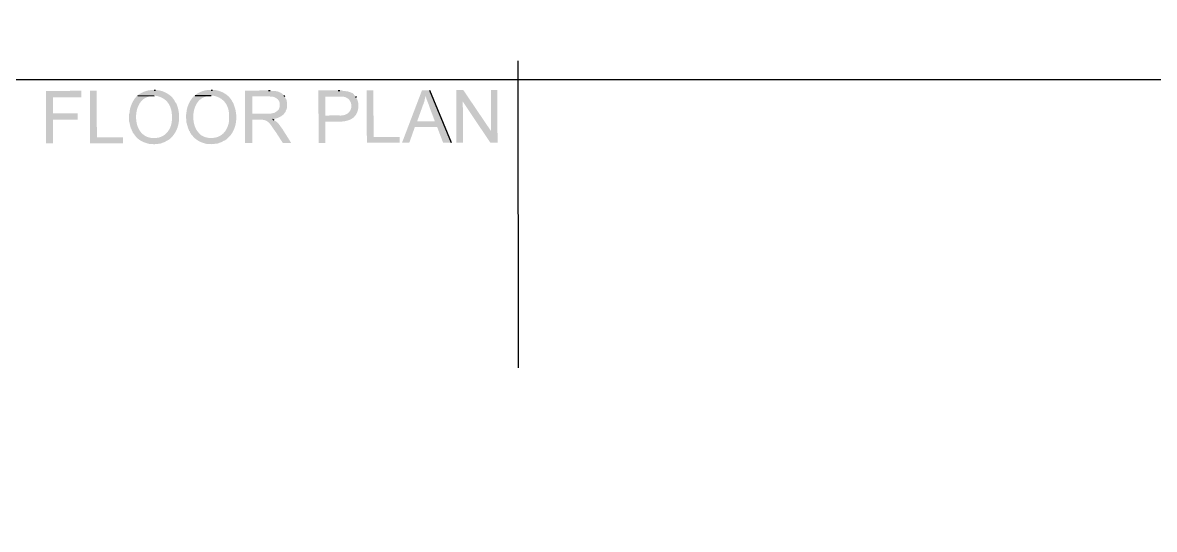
# Model space of a CAD drawing. Header units: inches. Extents: x 6322 to 85903, y -36042 to 7673.
# Drawn here: x 61638.7 to 61982.7, y 5313 to 5467.1 of the extents above; entities that cross this region are included whole.
import ezdxf

# ---------------------------------------------------------------- set-up
doc = ezdxf.new("R2010")
doc.units = ezdxf.units.IN
doc.header["$LTSCALE"] = 10
doc.linetypes.add('Amconstr', pattern=[9999, 9999, 0])
doc.layers.add('FOOTPATH', color=1, linetype='Continuous')

# ---------------------------------------------------------------- blocks, each defined once
blk = doc.blocks.new('pdf plan')
at = {"true_color": 0x000007}
for points in [[(303.256, 333.826), (301.155, 333.826), (301.155, 330.717), (301.569, 330.717), (301.569, 332.123), (303.024, 332.123), (303.024, 332.487), (301.569, 332.487), (301.569, 333.446), (303.256, 333.446)], [(304.165, 333.826), (303.768, 333.826), (303.768, 330.717), (305.72, 330.717), (305.72, 331.064), (304.165, 331.064)], [(306.597, 333.545), (306.531, 333.512), (306.498, 333.446), (306.448, 333.413), (306.448, 333.413), (306.425, 333.379), (306.403, 333.346), (306.381, 333.312), (306.36, 333.278), (306.339, 333.243), (306.319, 333.208), (306.3, 333.172), (306.281, 333.136), (306.262, 333.1), (306.245, 333.064), (306.228, 333.026), (306.212, 332.989), (306.197, 332.951), (306.183, 332.913), (306.17, 332.874), (306.158, 332.834), (306.146, 332.795), (306.136, 332.755), (306.127, 332.714), (306.119, 332.673), (306.113, 332.631), (306.107, 332.589), (306.103, 332.546), (306.101, 332.503), (306.101, 332.503), (306.067, 332.42), (306.067, 332.023), (306.101, 331.941), (306.134, 331.775), (306.183, 331.593), (306.216, 331.544), (306.249, 331.445), (306.266, 331.428), (306.299, 331.345), (306.349, 331.279), (306.398, 331.213), (306.448, 331.147), (306.448, 331.147), (306.473, 331.114), (306.5, 331.083), (306.528, 331.053), (306.558, 331.024), (306.588, 330.996), (306.619, 330.969), (306.652, 330.944), (306.686, 330.92), (306.72, 330.896), (306.755, 330.874), (306.791, 330.853), (306.828, 330.833), (306.866, 330.813), (306.904, 330.795), (306.943, 330.778), (306.982, 330.762), (307.022, 330.747), (307.062, 330.733), (307.102, 330.72), (307.143, 330.707), (307.184, 330.696), (307.225, 330.685), (307.267, 330.676), (307.308, 330.667), (307.308, 330.667), (307.473, 330.667), (307.556, 330.651), (307.573, 330.651), (307.655, 330.667), (307.738, 330.667), (307.837, 330.684), (307.92, 330.684), (308.003, 330.717), (308.085, 330.75), (308.151, 330.766), (308.234, 330.816), (308.317, 330.866), (308.333, 330.866), (308.466, 330.948), (308.532, 331.014), (307.556, 331.014), (307.556, 331.014), (307.527, 331.015), (307.497, 331.016), (307.467, 331.018), (307.436, 331.021), (307.405, 331.025), (307.373, 331.03), (307.341, 331.036), (307.31, 331.043), (307.278, 331.05), (307.247, 331.059), (307.215, 331.068), (307.184, 331.079), (307.153, 331.09), (307.123, 331.102), (307.093, 331.115), (307.064, 331.13), (307.035, 331.145), (307.007, 331.161), (306.98, 331.178), (306.954, 331.196), (306.929, 331.215), (306.905, 331.236), (306.883, 331.257), (306.861, 331.279), (306.861, 331.279), (306.795, 331.329), (306.795, 331.345), (306.795, 331.345), (306.732, 331.421), (306.677, 331.505), (306.628, 331.598), (306.586, 331.699), (306.551, 331.805), (306.524, 331.916), (306.505, 332.032), (306.493, 332.15), (306.489, 332.269), (306.494, 332.389), (306.506, 332.509), (306.526, 332.627), (306.556, 332.742), (306.593, 332.854), (306.64, 332.96), (306.695, 333.061), (306.759, 333.154), (306.832, 333.239), (306.915, 333.314), (307.007, 333.379), (307.109, 333.432), (307.221, 333.473), (307.342, 333.5), (307.473, 333.512), (307.473, 333.512), (307.556, 333.529)], [(307.556, 333.859), (307.473, 333.859), (307.473, 333.859), (307.436, 333.861), (307.4, 333.861), (307.363, 333.86), (307.327, 333.857), (307.291, 333.853), (307.256, 333.848), (307.221, 333.842), (307.186, 333.835), (307.152, 333.827), (307.117, 333.818), (307.083, 333.808), (307.05, 333.797), (307.016, 333.786), (306.983, 333.773), (306.95, 333.76), (306.917, 333.745), (306.885, 333.731), (306.852, 333.715), (306.82, 333.699), (306.788, 333.682), (306.757, 333.665), (306.725, 333.648), (306.694, 333.63), (306.663, 333.611), (306.663, 333.611), (306.597, 333.545), (307.556, 333.529), (307.639, 333.529), (307.639, 333.529), (307.716, 333.514), (307.79, 333.497), (307.86, 333.475), (307.928, 333.451), (307.993, 333.423), (308.054, 333.392), (308.112, 333.357), (308.167, 333.32), (308.219, 333.279), (308.268, 333.236), (308.314, 333.189), (308.356, 333.14), (308.395, 333.088), (308.431, 333.033), (308.464, 332.976), (308.494, 332.916), (308.52, 332.854), (308.544, 332.789), (308.563, 332.722), (308.58, 332.653), (308.594, 332.581), (308.604, 332.507), (308.611, 332.432), (308.615, 332.354), (308.615, 332.354), (308.615, 332.189), (308.615, 332.189), (308.615, 332.121), (308.612, 332.053), (308.605, 331.985), (308.594, 331.918), (308.581, 331.852), (308.563, 331.787), (308.543, 331.723), (308.519, 331.661), (308.492, 331.6), (308.462, 331.541), (308.428, 331.484), (308.391, 331.43), (308.352, 331.378), (308.309, 331.329), (308.263, 331.282), (308.214, 331.239), (308.162, 331.199), (308.108, 331.163), (308.05, 331.13), (307.99, 331.102), (307.927, 331.077), (307.861, 331.057), (307.793, 331.042), (307.721, 331.031), (307.721, 331.031), (307.639, 331.014), (307.556, 331.014), (308.532, 331.014), (308.532, 331.014), (308.598, 331.075), (308.659, 331.139), (308.715, 331.207), (308.767, 331.279), (308.814, 331.354), (308.856, 331.432), (308.894, 331.513), (308.928, 331.596), (308.957, 331.681), (308.981, 331.768), (309.002, 331.857), (309.018, 331.947), (309.03, 332.038), (309.037, 332.129), (309.041, 332.221), (309.04, 332.313), (309.036, 332.405), (309.027, 332.496), (309.015, 332.586), (308.999, 332.676), (308.979, 332.764), (308.955, 332.85), (308.927, 332.934), (308.896, 333.016), (308.896, 333.016), (308.863, 333.098), (308.846, 333.098), (308.797, 333.181), (308.797, 333.181), (308.772, 333.228), (308.745, 333.274), (308.716, 333.318), (308.684, 333.361), (308.649, 333.403), (308.613, 333.443), (308.574, 333.482), (308.533, 333.519), (308.491, 333.554), (308.447, 333.588), (308.401, 333.62), (308.354, 333.651), (308.306, 333.679), (308.257, 333.706), (308.207, 333.731), (308.156, 333.753), (308.104, 333.774), (308.052, 333.793), (308, 333.81), (307.947, 333.824), (307.895, 333.836), (307.842, 333.846), (307.79, 333.854), (307.738, 333.859), (307.738, 333.859), (307.639, 333.859)], [(309.987, 333.545), (309.921, 333.512), (309.888, 333.446), (309.839, 333.413), (309.839, 333.413), (309.814, 333.379), (309.79, 333.346), (309.767, 333.312), (309.744, 333.278), (309.722, 333.243), (309.7, 333.208), (309.68, 333.172), (309.66, 333.136), (309.641, 333.1), (309.622, 333.064), (309.605, 333.026), (309.588, 332.989), (309.573, 332.951), (309.558, 332.913), (309.545, 332.874), (309.532, 332.834), (309.521, 332.795), (309.511, 332.755), (309.501, 332.714), (309.494, 332.673), (309.487, 332.631), (309.482, 332.589), (309.477, 332.546), (309.475, 332.503), (309.475, 332.503), (309.458, 332.42), (309.458, 332.023), (309.475, 331.941), (309.574, 331.593), (309.607, 331.544), (309.624, 331.445), (309.657, 331.428), (309.69, 331.345), (309.772, 331.213), (309.839, 331.147), (309.839, 331.147), (309.864, 331.114), (309.891, 331.083), (309.919, 331.053), (309.948, 331.024), (309.978, 330.996), (310.01, 330.969), (310.042, 330.944), (310.076, 330.92), (310.11, 330.896), (310.145, 330.874), (310.181, 330.853), (310.217, 330.833), (310.254, 330.813), (310.291, 330.795), (310.329, 330.778), (310.368, 330.762), (310.407, 330.747), (310.446, 330.733), (310.485, 330.72), (310.524, 330.707), (310.564, 330.696), (310.603, 330.685), (310.643, 330.676), (310.682, 330.667), (310.682, 330.667), (310.864, 330.667), (310.947, 330.651), (310.963, 330.651), (311.046, 330.667), (311.129, 330.667), (311.211, 330.684), (311.294, 330.684), (311.393, 330.717), (311.476, 330.75), (311.542, 330.766), (311.625, 330.816), (311.708, 330.866), (311.724, 330.866), (311.79, 330.899), (311.856, 330.948), (311.923, 331.014), (310.947, 331.014), (310.947, 331.014), (310.915, 331.015), (310.884, 331.016), (310.852, 331.018), (310.819, 331.021), (310.787, 331.025), (310.754, 331.03), (310.721, 331.036), (310.689, 331.043), (310.656, 331.05), (310.624, 331.059), (310.592, 331.068), (310.56, 331.079), (310.529, 331.09), (310.498, 331.102), (310.468, 331.115), (310.438, 331.13), (310.409, 331.145), (310.382, 331.161), (310.354, 331.178), (310.328, 331.196), (310.303, 331.215), (310.28, 331.236), (310.257, 331.257), (310.236, 331.279), (310.236, 331.279), (310.186, 331.329), (310.186, 331.345), (310.186, 331.345), (310.123, 331.421), (310.067, 331.505), (310.018, 331.598), (309.977, 331.699), (309.942, 331.805), (309.915, 331.916), (309.896, 332.032), (309.884, 332.15), (309.88, 332.269), (309.884, 332.389), (309.897, 332.509), (309.917, 332.627), (309.946, 332.742), (309.984, 332.854), (310.03, 332.96), (310.085, 333.061), (310.15, 333.154), (310.223, 333.239), (310.306, 333.314), (310.398, 333.379), (310.5, 333.432), (310.611, 333.473), (310.733, 333.5), (310.864, 333.512), (310.864, 333.512), (310.947, 333.529)], [(310.947, 333.859), (310.864, 333.859), (310.864, 333.859), (310.827, 333.861), (310.79, 333.861), (310.754, 333.86), (310.718, 333.857), (310.682, 333.853), (310.647, 333.848), (310.612, 333.842), (310.577, 333.835), (310.542, 333.827), (310.508, 333.818), (310.474, 333.808), (310.44, 333.797), (310.407, 333.786), (310.374, 333.773), (310.341, 333.76), (310.308, 333.745), (310.275, 333.731), (310.243, 333.715), (310.211, 333.699), (310.179, 333.682), (310.147, 333.665), (310.116, 333.648), (310.085, 333.63), (310.054, 333.611), (310.054, 333.611), (309.987, 333.545), (310.947, 333.529), (311.029, 333.529), (311.029, 333.529), (311.106, 333.514), (311.18, 333.497), (311.251, 333.475), (311.319, 333.451), (311.383, 333.423), (311.445, 333.392), (311.503, 333.357), (311.558, 333.32), (311.61, 333.279), (311.659, 333.236), (311.704, 333.189), (311.747, 333.14), (311.786, 333.088), (311.822, 333.033), (311.855, 332.976), (311.885, 332.916), (311.911, 332.854), (311.934, 332.789), (311.954, 332.722), (311.971, 332.653), (311.984, 332.581), (311.995, 332.507), (312.002, 332.432), (312.005, 332.354), (312.005, 332.354), (312.005, 332.189), (312.005, 332.189), (312.004, 332.121), (311.999, 332.053), (311.991, 331.985), (311.979, 331.918), (311.965, 331.852), (311.947, 331.787), (311.926, 331.723), (311.902, 331.661), (311.875, 331.6), (311.845, 331.541), (311.812, 331.484), (311.776, 331.43), (311.737, 331.378), (311.694, 331.329), (311.649, 331.282), (311.601, 331.239), (311.55, 331.199), (311.496, 331.163), (311.439, 331.13), (311.379, 331.102), (311.317, 331.077), (311.251, 331.057), (311.183, 331.042), (311.112, 331.031), (311.112, 331.031), (311.029, 331.014), (310.947, 331.014), (311.923, 331.014), (311.923, 331.014), (311.988, 331.075), (312.049, 331.139), (312.106, 331.207), (312.157, 331.279), (312.204, 331.354), (312.247, 331.432), (312.284, 331.513), (312.318, 331.596), (312.346, 331.681), (312.371, 331.768), (312.391, 331.857), (312.406, 331.947), (312.418, 332.038), (312.425, 332.129), (312.428, 332.221), (312.426, 332.313), (312.421, 332.405), (312.411, 332.496), (312.397, 332.586), (312.38, 332.676), (312.358, 332.764), (312.333, 332.85), (312.303, 332.934), (312.27, 333.016), (312.27, 333.016), (312.253, 333.098), (312.237, 333.098), (312.187, 333.181), (312.187, 333.181), (312.163, 333.228), (312.136, 333.274), (312.106, 333.318), (312.074, 333.361), (312.04, 333.403), (312.003, 333.443), (311.964, 333.482), (311.924, 333.519), (311.881, 333.554), (311.837, 333.588), (311.792, 333.62), (311.745, 333.651), (311.697, 333.679), (311.647, 333.706), (311.597, 333.731), (311.546, 333.753), (311.495, 333.774), (311.443, 333.793), (311.391, 333.81), (311.338, 333.824), (311.285, 333.836), (311.233, 333.846), (311.181, 333.854), (311.129, 333.859), (311.129, 333.859), (311.029, 333.859)], [(314.337, 333.826), (312.948, 333.826), (312.948, 330.717), (313.378, 330.717), (313.378, 332.09), (313.841, 332.09), (313.841, 332.09), (313.9, 332.093), (313.959, 332.096), (314.018, 332.098), (314.078, 332.1), (314.139, 332.102), (314.2, 332.104), (314.261, 332.106), (314.322, 332.109), (314.383, 332.112), (314.444, 332.116), (314.505, 332.122), (314.565, 332.129), (314.625, 332.137), (314.684, 332.148), (314.742, 332.16), (314.799, 332.175), (314.856, 332.193), (314.911, 332.213), (314.965, 332.236), (315.018, 332.262), (315.07, 332.292), (315.119, 332.325), (315.168, 332.363), (315.214, 332.404), (315.214, 332.404), (315.247, 332.42), (313.378, 332.453), (313.378, 333.479), (314.354, 333.479), (315.247, 333.545), (315.181, 333.611), (315.181, 333.611), (315.16, 333.628), (315.138, 333.643), (315.115, 333.658), (315.091, 333.673), (315.066, 333.687), (315.041, 333.7), (315.015, 333.713), (314.988, 333.725), (314.961, 333.736), (314.933, 333.746), (314.905, 333.756), (314.877, 333.764), (314.848, 333.772), (314.82, 333.779), (314.791, 333.785), (314.762, 333.79), (314.733, 333.794), (314.704, 333.797), (314.675, 333.799), (314.647, 333.8), (314.619, 333.8), (314.591, 333.799), (314.563, 333.797), (314.536, 333.793), (314.536, 333.793), (314.437, 333.826)], [(315.247, 333.545), (314.354, 333.479), (314.387, 333.479), (314.47, 333.462), (314.47, 333.462), (314.501, 333.465), (314.533, 333.465), (314.566, 333.462), (314.599, 333.457), (314.631, 333.449), (314.664, 333.439), (314.696, 333.426), (314.728, 333.412), (314.759, 333.395), (314.789, 333.376), (314.818, 333.356), (314.846, 333.334), (314.872, 333.311), (314.896, 333.286), (314.919, 333.259), (314.939, 333.232), (314.957, 333.203), (314.972, 333.174), (314.985, 333.144), (314.994, 333.112), (315.001, 333.081), (315.004, 333.048), (315.003, 333.016), (314.999, 332.983), (314.999, 332.983), (314.999, 332.85), (314.966, 332.768), (314.949, 332.702), (314.834, 332.602), (314.767, 332.553), (314.685, 332.503), (314.602, 332.487), (314.536, 332.47), (314.453, 332.453), (313.378, 332.453), (315.247, 332.42), (315.28, 332.487), (315.346, 332.553), (315.363, 332.635), (315.412, 332.718), (315.429, 332.784), (315.429, 333.132), (315.396, 333.297), (315.346, 333.363), (315.297, 333.446), (315.28, 333.462)], [(318.456, 333.826), (317.298, 333.826), (317.298, 330.717), (317.695, 330.717), (317.695, 331.974), (318.505, 331.974), (318.505, 331.974), (318.545, 331.974), (318.585, 331.975), (318.625, 331.976), (318.665, 331.979), (318.705, 331.981), (318.745, 331.985), (318.786, 331.99), (318.826, 331.995), (318.866, 332.002), (318.906, 332.009), (318.946, 332.018), (318.985, 332.028), (319.024, 332.038), (319.063, 332.051), (319.101, 332.064), (319.139, 332.079), (319.176, 332.095), (319.213, 332.113), (319.248, 332.133), (319.283, 332.154), (319.318, 332.176), (319.351, 332.201), (319.384, 332.227), (319.415, 332.255), (319.415, 332.255), (319.448, 332.305), (317.695, 332.338), (317.695, 333.446), (318.505, 333.446), (319.498, 333.462), (319.432, 333.529), (319.382, 333.595), (319.332, 333.661), (319.266, 333.677), (319.2, 333.71), (319.035, 333.76), (318.919, 333.777), (318.902, 333.793), (318.754, 333.793), (318.671, 333.826), (318.572, 333.826)], [(319.498, 333.462), (318.505, 333.446), (318.539, 333.446), (318.539, 333.446), (318.648, 333.457), (318.749, 333.454), (318.84, 333.438), (318.923, 333.41), (318.997, 333.371), (319.061, 333.324), (319.116, 333.268), (319.162, 333.206), (319.198, 333.139), (319.225, 333.067), (319.241, 332.993), (319.248, 332.917), (319.244, 332.84), (319.23, 332.765), (319.206, 332.691), (319.172, 332.621), (319.127, 332.556), (319.071, 332.497), (319.005, 332.445), (318.927, 332.401), (318.839, 332.368), (318.739, 332.345), (318.628, 332.335), (318.505, 332.338), (318.505, 332.338), (317.695, 332.338), (319.448, 332.305), (319.498, 332.354), (319.498, 332.354), (319.52, 332.388), (319.541, 332.424), (319.56, 332.461), (319.577, 332.5), (319.594, 332.54), (319.608, 332.581), (319.621, 332.623), (319.633, 332.666), (319.642, 332.709), (319.65, 332.753), (319.657, 332.798), (319.661, 332.842), (319.664, 332.887), (319.665, 332.931), (319.664, 332.975), (319.661, 333.018), (319.656, 333.061), (319.649, 333.103), (319.64, 333.144), (319.629, 333.184), (319.616, 333.223), (319.601, 333.26), (319.584, 333.296), (319.564, 333.33), (319.564, 333.33), (319.531, 333.396)], [(320.556, 333.826), (320.159, 333.826), (320.159, 330.717), (322.095, 330.717), (322.095, 331.064), (320.556, 331.064)], [(323.881, 333.826), (323.434, 333.826), (322.243, 330.717), (322.674, 330.717), (323.004, 331.643), (324.327, 331.643), (323.137, 331.974), (323.467, 332.883), (323.467, 332.917), (323.517, 332.999), (323.534, 333.082), (323.567, 333.148), (323.6, 333.314), (323.649, 333.479)], [(323.881, 333.826), (323.649, 333.479), (323.666, 333.446), (323.666, 333.446), (323.67, 333.419), (323.676, 333.393), (323.682, 333.367), (323.689, 333.341), (323.696, 333.315), (323.704, 333.29), (323.712, 333.265), (323.721, 333.24), (323.73, 333.215), (323.74, 333.191), (323.749, 333.166), (323.759, 333.142), (323.769, 333.118), (323.779, 333.093), (323.788, 333.069), (323.798, 333.045), (323.808, 333.021), (323.817, 332.997), (323.826, 332.973), (323.835, 332.948), (323.843, 332.924), (323.851, 332.9), (323.858, 332.875), (323.864, 332.85), (323.864, 332.85), (324.195, 331.974), (323.137, 331.974), (324.327, 331.643), (324.675, 330.717), (325.154, 330.717)], [(325.882, 333.826), (325.469, 333.826), (325.469, 330.717), (325.849, 330.717), (325.849, 333.148)], [(325.882, 333.826), (325.849, 333.148), (327.47, 330.717), (327.52, 331.395)], [(327.9, 333.826), (327.52, 333.826), (327.52, 331.395), (327.47, 330.717), (327.9, 330.717)], [(314.569, 332.123), (313.841, 332.09), (313.907, 332.09), (313.907, 332.09), (313.964, 332.091), (314.017, 332.088), (314.067, 332.08), (314.115, 332.068), (314.16, 332.052), (314.202, 332.032), (314.243, 332.008), (314.281, 331.982), (314.318, 331.952), (314.353, 331.92), (314.386, 331.886), (314.418, 331.85), (314.449, 331.812), (314.479, 331.772), (314.508, 331.732), (314.537, 331.69), (314.565, 331.648), (314.594, 331.606), (314.622, 331.563), (314.65, 331.521), (314.678, 331.48), (314.707, 331.439), (314.737, 331.4), (314.767, 331.362), (314.767, 331.362), (315.181, 330.717), (315.677, 330.717), (315.148, 331.56), (315.148, 331.56), (315.132, 331.581), (315.116, 331.602), (315.1, 331.623), (315.085, 331.644), (315.07, 331.665), (315.055, 331.686), (315.041, 331.707), (315.026, 331.728), (315.011, 331.749), (314.996, 331.77), (314.981, 331.79), (314.966, 331.81), (314.95, 331.83), (314.934, 331.85), (314.918, 331.87), (314.9, 331.889), (314.883, 331.907), (314.864, 331.925), (314.845, 331.943), (314.825, 331.96), (314.804, 331.977), (314.782, 331.993), (314.759, 332.009), (314.734, 332.023), (314.734, 332.023), (314.652, 332.09)]]:
    blk.add_hatch(color=7, dxfattribs=at).paths.add_polyline_path(points)
at = {"color": 7, "linetype": 'Continuous', "lineweight": -2, "true_color": 0x000007}
for p, q in [((306.597, 333.545), (307.556, 333.529)), ((307.556, 333.859), (307.639, 333.859)), ((309.987, 333.545), (310.947, 333.529)), ((310.947, 333.859), (311.029, 333.859)), ((314.337, 333.826), (314.437, 333.826)), ((315.247, 333.545), (315.28, 333.462)), ((318.456, 333.826), (318.572, 333.826)), ((319.498, 333.462), (319.531, 333.396)), ((323.881, 333.826), (325.154, 330.717)), ((314.569, 332.123), (314.652, 332.09))]:
    blk.add_line(p, q, dxfattribs=at)
blk.add_lwpolyline([(329.108, 335.563), (329.108, 317.369), (329.108, 317.369)], dxfattribs=at)

msp = doc.modelspace()

# ---------------------------------------------------------------- linework, layer by layer
at = {"layer": 'FOOTPATH'}
msp.add_lwpolyline([(60943.3098, 6037.65715), (63058.56644, 6037.65715), (63894.59773, 5201.62585), (63478.81895, 4785.84707), (62815.00886, 5449.65715), (61309.3098, 5449.65715), (61309.3098, 5350.45736), (60943.3098, 5350.45736)], close=True, dxfattribs=at)

# ---------------------------------------------------------------- block references
at = {"linetype": 'Amconstr', "lineweight": 25, "xscale": 5.131858713091743, "yscale": 5.131858713091743, "zscale": 5.131858713091743, "rotation": 0.100856521769071}
msp.add_blockref('pdf plan', (60103.28593, 3730.46186), dxfattribs=at)

doc.saveas('drawing.dxf')
